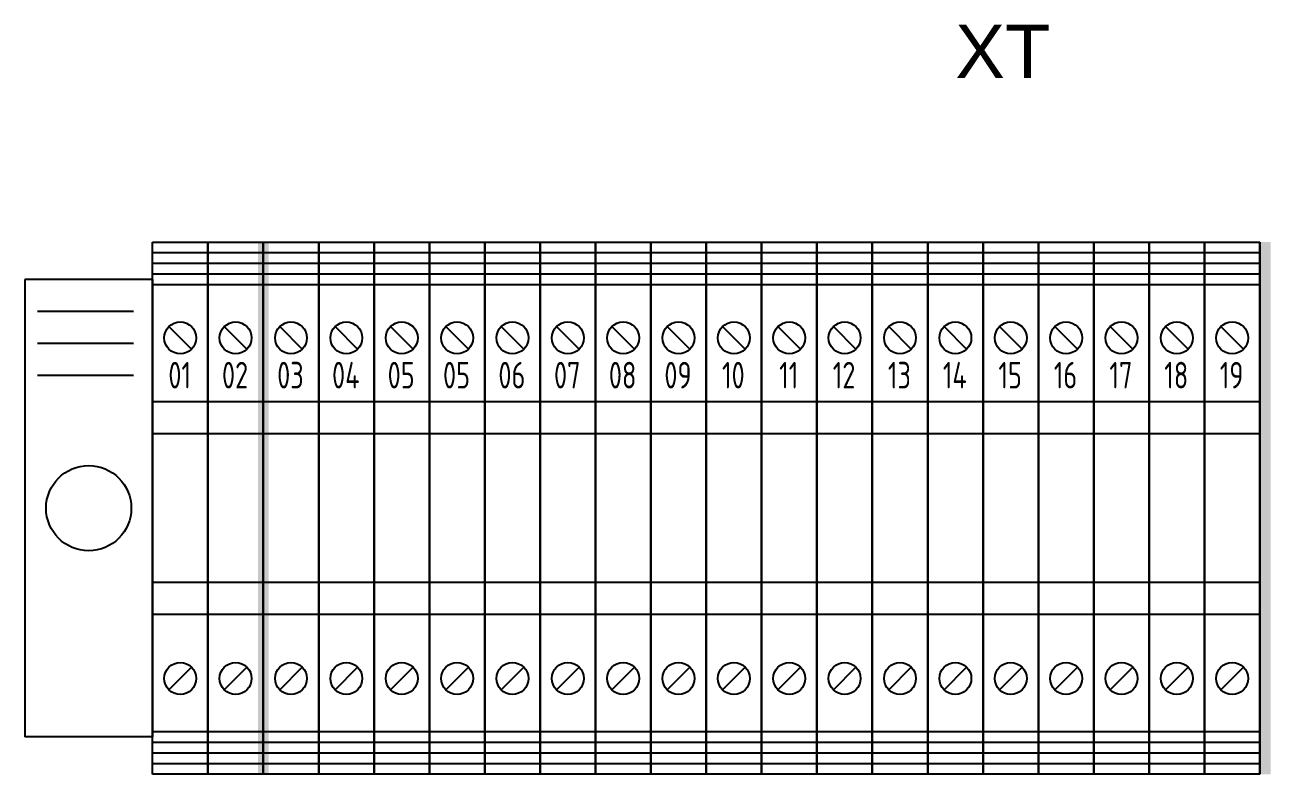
# Model space of a CAD drawing. Header units: millimetres. Extents: x 2272 to 7312, y -3839 to -3184.
# Drawn here: x 6674.2 to 6790.7, y -3425.2 to -3354.8 of the extents above; entities that cross this region are included whole.
import ezdxf
from ezdxf.enums import TextEntityAlignment as Align

# ---------------------------------------------------------------- set-up
doc = ezdxf.new("R2010")
doc.units = ezdxf.units.MM
for name, color, linetype in [('BORNES XT', 5, 'Continuous'), ('TEXTO', 3, 'Continuous'), ('TEXTOS', 3, 'Continuous')]:
    doc.layers.add(name, color=color, linetype=linetype)
doc.styles.add('ROMANS', font='isocp3.shx')
doc.styles.get("Standard").update_dxf_attribs({"font": 'arial.ttf'})

msp = doc.modelspace()

# ---------------------------------------------------------------- linework, layer by layer
for p, q in [((6686.165237503268, -3378.72173386753), (6674.165237506868, -3378.72173386753)), ((6674.165237506868, -3378.72173386753), (6674.165237506868, -3421.72173385463)), ((6686.165237503268, -3378.72173386753), (6686.165237503268, -3421.72173385463)), ((6675.365237506508, -3381.72173386663), (6684.365237503807, -3381.72173386663)), ((6675.365237506508, -3384.721733865731), (6684.365237503807, -3384.721733865731)), ((6675.365237506508, -3387.721733864831), (6684.365237503807, -3387.721733864831)), ((6686.165237503268, -3421.72173385463), (6674.165237506868, -3421.72173385463))]:
    msp.add_line(p, q)
msp.add_circle((6680.165237505069, -3400.22173386108), 3.999999998800001)
at = {"layer": 'BORNES XT'}
for p, q in [((6686.165237503268, -3375.221733861079), (6691.365237503269, -3375.221733861079)), ((6686.165237503268, -3425.22173386108), (6686.165237503268, -3375.221733861079)), ((6691.365237503269, -3375.221733861079), (6691.365237503269, -3425.221733861079)), ((6691.365237503269, -3375.221733861079), (6696.56523750327, -3375.221733861079)), ((6691.365237503269, -3425.22173386108), (6691.365237503269, -3375.221733861079)), ((6696.56523750327, -3375.221733861079), (6696.56523750327, -3425.221733861079)), ((6696.565237503268, -3375.221733861079), (6701.765237503269, -3375.221733861079)), ((6696.565237503268, -3425.22173386108), (6696.565237503268, -3375.221733861079)), ((6701.765237503269, -3375.221733861079), (6701.765237503269, -3425.221733861079)), ((6701.765237503269, -3375.221733861079), (6706.965237503269, -3375.221733861079)), ((6701.765237503269, -3425.22173386108), (6701.765237503269, -3375.221733861079)), ((6706.965237503269, -3375.221733861079), (6706.965237503269, -3425.221733861079)), ((6706.965237503269, -3375.221733861079), (6712.16523750327, -3375.221733861079)), ((6706.965237503269, -3425.22173386108), (6706.965237503269, -3375.221733861079)), ((6712.16523750327, -3375.221733861079), (6712.16523750327, -3425.221733861079)), ((6712.165237503268, -3375.221733861079), (6717.365237503269, -3375.221733861079)), ((6712.165237503268, -3425.22173386108), (6712.165237503268, -3375.221733861079)), ((6717.365237503269, -3375.221733861079), (6722.56523750327, -3375.221733861079)), ((6717.365237503269, -3425.22173386108), (6717.365237503269, -3375.221733861079)), ((6717.365237503269, -3375.221733861079), (6717.365237503269, -3425.221733861079)), ((6722.56523750327, -3375.221733861079), (6722.56523750327, -3425.221733861079)), ((6722.565237503268, -3375.221733861079), (6727.765237503269, -3375.221733861079)), ((6722.565237503268, -3425.22173386108), (6722.565237503268, -3375.221733861079)), ((6727.765237503269, -3375.221733861079), (6727.765237503269, -3425.221733861079)), ((6727.765237503269, -3425.22173386108), (6727.765237503269, -3375.221733861079)), ((6727.765237503267, -3375.221733861079), (6732.965237503267, -3375.221733861079)), ((6732.965237503267, -3375.221733861079), (6732.965237503267, -3425.221733861079)), ((6732.965237503267, -3425.22173386108), (6732.965237503267, -3375.221733861079)), ((6732.965237503266, -3375.221733861079), (6738.165237503266, -3375.221733861079)), ((6738.165237503266, -3375.221733861079), (6738.165237503266, -3425.221733861079)), ((6738.165237503266, -3425.22173386108), (6738.165237503266, -3375.221733861079)), ((6738.165237503265, -3375.221733861079), (6743.365237503265, -3375.221733861079)), ((6743.365237503265, -3375.221733861079), (6743.365237503265, -3425.221733861079)), ((6743.365237503265, -3425.22173386108), (6743.365237503265, -3375.221733861079)), ((6743.365237503263, -3375.221733861079), (6748.565237503264, -3375.221733861079)), ((6748.565237503264, -3375.221733861079), (6748.565237503264, -3425.221733861079)), ((6748.565237503264, -3425.22173386108), (6748.565237503264, -3375.221733861079)), ((6748.565237503262, -3375.221733861079), (6753.765237503263, -3375.221733861079)), ((6753.765237503263, -3375.221733861079), (6753.765237503263, -3425.221733861079)), ((6753.765237503263, -3425.22173386108), (6753.765237503263, -3375.221733861079)), ((6753.765237503261, -3375.221733861079), (6758.965237503262, -3375.221733861079)), ((6758.965237503262, -3375.221733861079), (6758.965237503262, -3425.221733861079)), ((6758.965237503262, -3425.22173386108), (6758.965237503262, -3375.221733861079)), ((6758.96523750326, -3375.221733861079), (6764.165237503261, -3375.221733861079)), ((6764.165237503261, -3375.221733861079), (6764.165237503261, -3425.221733861079)), ((6764.165237503261, -3425.22173386108), (6764.165237503261, -3375.221733861079)), ((6764.165237503259, -3375.221733861079), (6769.36523750326, -3375.221733861079)), ((6769.36523750326, -3375.221733861079), (6769.36523750326, -3425.221733861079)), ((6769.36523750326, -3425.22173386108), (6769.36523750326, -3375.221733861079)), ((6769.365237503258, -3375.221733861079), (6774.565237503259, -3375.221733861079)), ((6774.565237503259, -3375.221733861079), (6774.565237503259, -3425.221733861079)), ((6774.565237503259, -3425.22173386108), (6774.565237503259, -3375.221733861079)), ((6774.565237503257, -3375.221733861079), (6779.765237503258, -3375.221733861079)), ((6779.765237503258, -3375.221733861079), (6779.765237503258, -3425.221733861079)), ((6779.765237503258, -3425.22173386108), (6779.765237503258, -3375.221733861079)), ((6779.765237503256, -3375.221733861079), (6784.965237503257, -3375.221733861079)), ((6784.965237503257, -3375.221733861079), (6784.965237503257, -3425.221733861079)), ((6784.965237503257, -3425.22173386108), (6784.965237503257, -3375.221733861079)), ((6784.965237503255, -3375.221733861079), (6790.165237503255, -3375.221733861079)), ((6790.165237503255, -3375.221733861079), (6790.165237503255, -3425.221733861079)), ((6790.165237503255, -3425.22173386108), (6790.165237503255, -3375.221733861079)), ((6691.365237503269, -3376.241965759723), (6686.165237503268, -3376.241965759723)), ((6691.365237503269, -3377.241965759723), (6686.165237503268, -3377.241965759723)), ((6696.56523750327, -3376.241965759723), (6691.365237503269, -3376.241965759723)), ((6696.56523750327, -3377.241965759723), (6691.365237503269, -3377.241965759723)), ((6701.765237503269, -3376.241965759723), (6696.565237503268, -3376.241965759723)), ((6701.765237503269, -3377.241965759723), (6696.565237503268, -3377.241965759723)), ((6706.965237503269, -3376.241965759723), (6701.765237503269, -3376.241965759723)), ((6706.965237503269, -3377.241965759723), (6701.765237503269, -3377.241965759723)), ((6712.16523750327, -3376.241965759723), (6706.965237503269, -3376.241965759723)), ((6712.16523750327, -3377.241965759723), (6706.965237503269, -3377.241965759723)), ((6717.365237503269, -3376.241965759723), (6712.165237503268, -3376.241965759723)), ((6717.365237503269, -3377.241965759723), (6712.165237503268, -3377.241965759723)), ((6722.56523750327, -3376.241965759723), (6717.365237503269, -3376.241965759723)), ((6722.56523750327, -3377.241965759723), (6717.365237503269, -3377.241965759723)), ((6727.765237503269, -3376.241965759723), (6722.565237503268, -3376.241965759723)), ((6727.765237503269, -3377.241965759723), (6722.565237503268, -3377.241965759723)), ((6732.965237503267, -3376.241965759723), (6727.765237503267, -3376.241965759723)), ((6732.965237503267, -3377.241965759723), (6727.765237503267, -3377.241965759723)), ((6738.165237503266, -3376.241965759723), (6732.965237503266, -3376.241965759723)), ((6738.165237503266, -3377.241965759723), (6732.965237503266, -3377.241965759723)), ((6743.365237503265, -3376.241965759723), (6738.165237503265, -3376.241965759723)), ((6743.365237503265, -3377.241965759723), (6738.165237503265, -3377.241965759723)), ((6748.565237503264, -3376.241965759723), (6743.365237503263, -3376.241965759723)), ((6748.565237503264, -3377.241965759723), (6743.365237503263, -3377.241965759723)), ((6753.765237503263, -3376.241965759723), (6748.565237503262, -3376.241965759723)), ((6753.765237503263, -3377.241965759723), (6748.565237503262, -3377.241965759723)), ((6758.965237503262, -3376.241965759723), (6753.765237503261, -3376.241965759723)), ((6758.965237503262, -3377.241965759723), (6753.765237503261, -3377.241965759723)), ((6764.165237503261, -3376.241965759723), (6758.96523750326, -3376.241965759723)), ((6764.165237503261, -3377.241965759723), (6758.96523750326, -3377.241965759723)), ((6769.36523750326, -3376.241965759723), (6764.165237503259, -3376.241965759723)), ((6769.36523750326, -3377.241965759723), (6764.165237503259, -3377.241965759723)), ((6774.565237503259, -3376.241965759723), (6769.365237503258, -3376.241965759723)), ((6774.565237503259, -3377.241965759723), (6769.365237503258, -3377.241965759723)), ((6779.765237503258, -3376.241965759723), (6774.565237503257, -3376.241965759723)), ((6779.765237503258, -3377.241965759723), (6774.565237503257, -3377.241965759723)), ((6784.965237503257, -3376.241965759723), (6779.765237503256, -3376.241965759723)), ((6784.965237503257, -3377.241965759723), (6779.765237503256, -3377.241965759723)), ((6790.165237503255, -3376.241965759723), (6784.965237503255, -3376.241965759723)), ((6790.165237503255, -3377.241965759723), (6784.965237503255, -3377.241965759723)), ((6691.365237503269, -3378.241965759723), (6686.165237503268, -3378.241965759723)), ((6696.56523750327, -3378.241965759723), (6691.365237503269, -3378.241965759723)), ((6701.765237503269, -3378.241965759723), (6696.565237503268, -3378.241965759723)), ((6706.965237503269, -3378.241965759723), (6701.765237503269, -3378.241965759723)), ((6712.16523750327, -3378.241965759723), (6706.965237503269, -3378.241965759723)), ((6717.365237503269, -3378.241965759723), (6712.165237503268, -3378.241965759723)), ((6722.56523750327, -3378.241965759723), (6717.365237503269, -3378.241965759723)), ((6727.765237503269, -3378.241965759723), (6722.565237503268, -3378.241965759723)), ((6732.965237503267, -3378.241965759723), (6727.765237503267, -3378.241965759723)), ((6738.165237503266, -3378.241965759723), (6732.965237503266, -3378.241965759723)), ((6743.365237503265, -3378.241965759723), (6738.165237503265, -3378.241965759723)), ((6748.565237503264, -3378.241965759723), (6743.365237503263, -3378.241965759723)), ((6753.765237503263, -3378.241965759723), (6748.565237503262, -3378.241965759723)), ((6758.965237503262, -3378.241965759723), (6753.765237503261, -3378.241965759723)), ((6764.165237503261, -3378.241965759723), (6758.96523750326, -3378.241965759723)), ((6769.36523750326, -3378.241965759723), (6764.165237503259, -3378.241965759723)), ((6774.565237503259, -3378.241965759723), (6769.365237503258, -3378.241965759723)), ((6779.765237503258, -3378.241965759723), (6774.565237503257, -3378.241965759723)), ((6784.965237503257, -3378.241965759723), (6779.765237503256, -3378.241965759723)), ((6790.165237503255, -3378.241965759723), (6784.965237503255, -3378.241965759723)), ((6691.365237503269, -3379.241965759723), (6686.165237503268, -3379.241965759723)), ((6696.56523750327, -3379.241965759723), (6691.365237503269, -3379.241965759723)), ((6701.765237503269, -3379.241965759723), (6696.565237503268, -3379.241965759723)), ((6706.965237503269, -3379.241965759723), (6701.765237503269, -3379.241965759723)), ((6712.16523750327, -3379.241965759723), (6706.965237503269, -3379.241965759723)), ((6717.365237503269, -3379.241965759723), (6712.165237503268, -3379.241965759723)), ((6722.56523750327, -3379.241965759723), (6717.365237503269, -3379.241965759723)), ((6727.765237503269, -3379.241965759723), (6722.565237503268, -3379.241965759723)), ((6732.965237503267, -3379.241965759723), (6727.765237503267, -3379.241965759723)), ((6738.165237503266, -3379.241965759723), (6732.965237503266, -3379.241965759723)), ((6743.365237503265, -3379.241965759723), (6738.165237503265, -3379.241965759723)), ((6748.565237503264, -3379.241965759723), (6743.365237503263, -3379.241965759723)), ((6753.765237503263, -3379.241965759723), (6748.565237503262, -3379.241965759723)), ((6758.965237503262, -3379.241965759723), (6753.765237503261, -3379.241965759723)), ((6764.165237503261, -3379.241965759723), (6758.96523750326, -3379.241965759723)), ((6769.36523750326, -3379.241965759723), (6764.165237503259, -3379.241965759723)), ((6774.565237503259, -3379.241965759723), (6769.365237503258, -3379.241965759723)), ((6779.765237503258, -3379.241965759723), (6774.565237503257, -3379.241965759723)), ((6784.965237503257, -3379.241965759723), (6779.765237503256, -3379.241965759723)), ((6790.165237503255, -3379.241965759723), (6784.965237503255, -3379.241965759723)), ((6687.704577331488, -3383.161073689298), (6689.825897675048, -3385.282394032858)), ((6692.904577331488, -3383.161073689298), (6695.025897675048, -3385.282394032858)), ((6698.104577331489, -3383.161073689298), (6700.225897675047, -3385.282394032858)), ((6703.30457733149, -3383.161073689298), (6705.425897675048, -3385.282394032858)), ((6708.504577331491, -3383.161073689298), (6710.625897675049, -3385.282394032858)), ((6713.704577331488, -3383.161073689298), (6715.825897675048, -3385.282394032858)), ((6718.904577331488, -3383.161073689298), (6721.025897675048, -3385.282394032858)), ((6724.104577331489, -3383.161073689298), (6726.225897675047, -3385.282394032858)), ((6729.304577331488, -3383.161073689298), (6731.425897675046, -3385.282394032858)), ((6734.504577331487, -3383.161073689298), (6736.625897675045, -3385.282394032858)), ((6739.704577331486, -3383.161073689298), (6741.825897675044, -3385.282394032858)), ((6744.904577331485, -3383.161073689298), (6747.025897675043, -3385.282394032858)), ((6750.104577331484, -3383.161073689298), (6752.225897675042, -3385.282394032858)), ((6755.304577331483, -3383.161073689298), (6757.425897675041, -3385.282394032858)), ((6760.504577331481, -3383.161073689298), (6762.62589767504, -3385.282394032858)), ((6765.70457733148, -3383.161073689298), (6767.825897675039, -3385.282394032858)), ((6770.904577331479, -3383.161073689298), (6773.025897675037, -3385.282394032858)), ((6776.104577331478, -3383.161073689298), (6778.225897675036, -3385.282394032858)), ((6781.304577331477, -3383.161073689298), (6783.425897675035, -3385.282394032858)), ((6786.504577331476, -3383.161073689298), (6788.625897675034, -3385.282394032858)), ((6691.365237503269, -3390.241965759723), (6686.165237503268, -3390.241965759723)), ((6696.56523750327, -3390.241965759723), (6691.365237503269, -3390.241965759723)), ((6701.765237503269, -3390.241965759723), (6696.565237503268, -3390.241965759723)), ((6706.965237503269, -3390.241965759723), (6701.765237503269, -3390.241965759723)), ((6712.16523750327, -3390.241965759723), (6706.965237503269, -3390.241965759723)), ((6717.365237503269, -3390.241965759723), (6712.165237503268, -3390.241965759723)), ((6722.56523750327, -3390.241965759723), (6717.365237503269, -3390.241965759723)), ((6727.765237503269, -3390.241965759723), (6722.565237503268, -3390.241965759723)), ((6732.965237503267, -3390.241965759723), (6727.765237503267, -3390.241965759723)), ((6738.165237503266, -3390.241965759723), (6732.965237503266, -3390.241965759723)), ((6743.365237503265, -3390.241965759723), (6738.165237503265, -3390.241965759723)), ((6748.565237503264, -3390.241965759723), (6743.365237503263, -3390.241965759723)), ((6753.765237503263, -3390.241965759723), (6748.565237503262, -3390.241965759723)), ((6758.965237503262, -3390.241965759723), (6753.765237503261, -3390.241965759723)), ((6764.165237503261, -3390.241965759723), (6758.96523750326, -3390.241965759723)), ((6769.36523750326, -3390.241965759723), (6764.165237503259, -3390.241965759723)), ((6774.565237503259, -3390.241965759723), (6769.365237503258, -3390.241965759723)), ((6779.765237503258, -3390.241965759723), (6774.565237503257, -3390.241965759723)), ((6784.965237503257, -3390.241965759723), (6779.765237503256, -3390.241965759723)), ((6790.165237503255, -3390.241965759723), (6784.965237503255, -3390.241965759723)), ((6691.365237503269, -3393.241965759723), (6686.165237503268, -3393.241965759723)), ((6696.56523750327, -3393.241965759723), (6691.365237503269, -3393.241965759723)), ((6701.765237503269, -3393.241965759723), (6696.565237503268, -3393.241965759723)), ((6706.965237503269, -3393.241965759723), (6701.765237503269, -3393.241965759723)), ((6712.16523750327, -3393.241965759723), (6706.965237503269, -3393.241965759723)), ((6717.365237503269, -3393.241965759723), (6712.165237503268, -3393.241965759723)), ((6722.56523750327, -3393.241965759723), (6717.365237503269, -3393.241965759723)), ((6727.765237503269, -3393.241965759723), (6722.565237503268, -3393.241965759723)), ((6732.965237503267, -3393.241965759723), (6727.765237503267, -3393.241965759723)), ((6738.165237503266, -3393.241965759723), (6732.965237503266, -3393.241965759723)), ((6743.365237503265, -3393.241965759723), (6738.165237503265, -3393.241965759723)), ((6748.565237503264, -3393.241965759723), (6743.365237503263, -3393.241965759723)), ((6753.765237503263, -3393.241965759723), (6748.565237503262, -3393.241965759723)), ((6758.965237503262, -3393.241965759723), (6753.765237503261, -3393.241965759723)), ((6764.165237503261, -3393.241965759723), (6758.96523750326, -3393.241965759723)), ((6769.36523750326, -3393.241965759723), (6764.165237503259, -3393.241965759723)), ((6774.565237503259, -3393.241965759723), (6769.365237503258, -3393.241965759723)), ((6779.765237503258, -3393.241965759723), (6774.565237503257, -3393.241965759723)), ((6784.965237503257, -3393.241965759723), (6779.765237503256, -3393.241965759723)), ((6790.165237503255, -3393.241965759723), (6784.965237503255, -3393.241965759723)), ((6691.365237503269, -3407.201501962435), (6686.165237503268, -3407.201501962435)), ((6696.56523750327, -3407.201501962435), (6691.365237503269, -3407.201501962435)), ((6701.765237503269, -3407.201501962435), (6696.565237503268, -3407.201501962435)), ((6706.965237503269, -3407.201501962435), (6701.765237503269, -3407.201501962435)), ((6712.16523750327, -3407.201501962435), (6706.965237503269, -3407.201501962435)), ((6717.365237503269, -3407.201501962435), (6712.165237503268, -3407.201501962435)), ((6722.56523750327, -3407.201501962435), (6717.365237503269, -3407.201501962435)), ((6727.765237503269, -3407.201501962435), (6722.565237503268, -3407.201501962435)), ((6732.965237503267, -3407.201501962435), (6727.765237503267, -3407.201501962435)), ((6738.165237503266, -3407.201501962435), (6732.965237503266, -3407.201501962435)), ((6743.365237503265, -3407.201501962435), (6738.165237503265, -3407.201501962435)), ((6748.565237503264, -3407.201501962435), (6743.365237503263, -3407.201501962435)), ((6753.765237503263, -3407.201501962435), (6748.565237503262, -3407.201501962435)), ((6758.965237503262, -3407.201501962435), (6753.765237503261, -3407.201501962435)), ((6764.165237503261, -3407.201501962435), (6758.96523750326, -3407.201501962435)), ((6769.36523750326, -3407.201501962435), (6764.165237503259, -3407.201501962435)), ((6774.565237503259, -3407.201501962435), (6769.365237503258, -3407.201501962435)), ((6779.765237503258, -3407.201501962435), (6774.565237503257, -3407.201501962435)), ((6784.965237503257, -3407.201501962435), (6779.765237503256, -3407.201501962435)), ((6790.165237503255, -3407.201501962435), (6784.965237503255, -3407.201501962435)), ((6691.365237503269, -3410.201501962435), (6686.165237503268, -3410.201501962435)), ((6696.56523750327, -3410.201501962435), (6691.365237503269, -3410.201501962435)), ((6701.765237503269, -3410.201501962435), (6696.565237503268, -3410.201501962435)), ((6706.965237503269, -3410.201501962435), (6701.765237503269, -3410.201501962435)), ((6712.16523750327, -3410.201501962435), (6706.965237503269, -3410.201501962435)), ((6717.365237503269, -3410.201501962435), (6712.165237503268, -3410.201501962435)), ((6722.56523750327, -3410.201501962435), (6717.365237503269, -3410.201501962435)), ((6727.765237503269, -3410.201501962435), (6722.565237503268, -3410.201501962435)), ((6732.965237503267, -3410.201501962435), (6727.765237503267, -3410.201501962435)), ((6738.165237503266, -3410.201501962435), (6732.965237503266, -3410.201501962435)), ((6743.365237503265, -3410.201501962435), (6738.165237503265, -3410.201501962435)), ((6748.565237503264, -3410.201501962435), (6743.365237503263, -3410.201501962435)), ((6753.765237503263, -3410.201501962435), (6748.565237503262, -3410.201501962435)), ((6758.965237503262, -3410.201501962435), (6753.765237503261, -3410.201501962435)), ((6764.165237503261, -3410.201501962435), (6758.96523750326, -3410.201501962435)), ((6769.36523750326, -3410.201501962435), (6764.165237503259, -3410.201501962435)), ((6774.565237503259, -3410.201501962435), (6769.365237503258, -3410.201501962435)), ((6779.765237503258, -3410.201501962435), (6774.565237503257, -3410.201501962435)), ((6784.965237503257, -3410.201501962435), (6779.765237503256, -3410.201501962435)), ((6790.165237503255, -3410.201501962435), (6784.965237503255, -3410.201501962435)), ((6687.704577331488, -3417.282394032861), (6689.825897675048, -3415.161073689301)), ((6692.904577331488, -3417.282394032861), (6695.025897675048, -3415.161073689301)), ((6698.104577331489, -3417.282394032861), (6700.225897675047, -3415.161073689301)), ((6703.30457733149, -3417.282394032861), (6705.425897675048, -3415.161073689301)), ((6708.504577331491, -3417.282394032861), (6710.625897675049, -3415.161073689301)), ((6713.704577331488, -3417.282394032861), (6715.825897675048, -3415.161073689301)), ((6718.904577331488, -3417.282394032861), (6721.025897675048, -3415.161073689301)), ((6724.104577331489, -3417.282394032861), (6726.225897675047, -3415.161073689301)), ((6729.304577331488, -3417.282394032861), (6731.425897675046, -3415.161073689301)), ((6734.504577331487, -3417.282394032861), (6736.625897675045, -3415.161073689301)), ((6739.704577331486, -3417.282394032861), (6741.825897675044, -3415.161073689301)), ((6744.904577331485, -3417.282394032861), (6747.025897675043, -3415.161073689301)), ((6750.104577331484, -3417.282394032861), (6752.225897675042, -3415.161073689301)), ((6755.304577331483, -3417.282394032861), (6757.425897675041, -3415.161073689301)), ((6760.504577331481, -3417.282394032861), (6762.62589767504, -3415.161073689301)), ((6765.70457733148, -3417.282394032861), (6767.825897675039, -3415.161073689301)), ((6770.904577331479, -3417.282394032861), (6773.025897675037, -3415.161073689301)), ((6776.104577331478, -3417.282394032861), (6778.225897675036, -3415.161073689301)), ((6781.304577331477, -3417.282394032861), (6783.425897675035, -3415.161073689301)), ((6786.504577331476, -3417.282394032861), (6788.625897675034, -3415.161073689301)), ((6691.365237503269, -3421.241965759723), (6686.165237503268, -3421.241965759723)), ((6696.56523750327, -3421.241965759723), (6691.365237503269, -3421.241965759723)), ((6701.765237503269, -3421.241965759723), (6696.565237503268, -3421.241965759723)), ((6706.965237503269, -3421.241965759723), (6701.765237503269, -3421.241965759723)), ((6712.16523750327, -3421.241965759723), (6706.965237503269, -3421.241965759723)), ((6717.365237503269, -3421.241965759723), (6712.165237503268, -3421.241965759723)), ((6722.56523750327, -3421.241965759723), (6717.365237503269, -3421.241965759723)), ((6727.765237503269, -3421.241965759723), (6722.565237503268, -3421.241965759723)), ((6732.965237503267, -3421.241965759723), (6727.765237503267, -3421.241965759723)), ((6738.165237503266, -3421.241965759723), (6732.965237503266, -3421.241965759723)), ((6743.365237503265, -3421.241965759723), (6738.165237503265, -3421.241965759723)), ((6748.565237503264, -3421.241965759723), (6743.365237503263, -3421.241965759723)), ((6753.765237503263, -3421.241965759723), (6748.565237503262, -3421.241965759723)), ((6758.965237503262, -3421.241965759723), (6753.765237503261, -3421.241965759723)), ((6764.165237503261, -3421.241965759723), (6758.96523750326, -3421.241965759723)), ((6769.36523750326, -3421.241965759723), (6764.165237503259, -3421.241965759723)), ((6774.565237503259, -3421.241965759723), (6769.365237503258, -3421.241965759723)), ((6779.765237503258, -3421.241965759723), (6774.565237503257, -3421.241965759723)), ((6784.965237503257, -3421.241965759723), (6779.765237503256, -3421.241965759723)), ((6790.165237503255, -3421.241965759723), (6784.965237503255, -3421.241965759723)), ((6691.365237503269, -3422.241965759723), (6686.165237503268, -3422.241965759723)), ((6696.56523750327, -3422.241965759723), (6691.365237503269, -3422.241965759723)), ((6701.765237503269, -3422.241965759723), (6696.565237503268, -3422.241965759723)), ((6706.965237503269, -3422.241965759723), (6701.765237503269, -3422.241965759723)), ((6712.16523750327, -3422.241965759723), (6706.965237503269, -3422.241965759723)), ((6717.365237503269, -3422.241965759723), (6712.165237503268, -3422.241965759723)), ((6722.56523750327, -3422.241965759723), (6717.365237503269, -3422.241965759723)), ((6727.765237503269, -3422.241965759723), (6722.565237503268, -3422.241965759723)), ((6732.965237503267, -3422.241965759723), (6727.765237503267, -3422.241965759723)), ((6738.165237503266, -3422.241965759723), (6732.965237503266, -3422.241965759723)), ((6743.365237503265, -3422.241965759723), (6738.165237503265, -3422.241965759723)), ((6748.565237503264, -3422.241965759723), (6743.365237503263, -3422.241965759723)), ((6753.765237503263, -3422.241965759723), (6748.565237503262, -3422.241965759723)), ((6758.965237503262, -3422.241965759723), (6753.765237503261, -3422.241965759723)), ((6764.165237503261, -3422.241965759723), (6758.96523750326, -3422.241965759723)), ((6769.36523750326, -3422.241965759723), (6764.165237503259, -3422.241965759723)), ((6774.565237503259, -3422.241965759723), (6769.365237503258, -3422.241965759723)), ((6779.765237503258, -3422.241965759723), (6774.565237503257, -3422.241965759723)), ((6784.965237503257, -3422.241965759723), (6779.765237503256, -3422.241965759723)), ((6790.165237503255, -3422.241965759723), (6784.965237503255, -3422.241965759723)), ((6691.365237503269, -3423.241965759723), (6686.165237503268, -3423.241965759723)), ((6696.56523750327, -3423.241965759723), (6691.365237503269, -3423.241965759723)), ((6701.765237503269, -3423.241965759723), (6696.565237503268, -3423.241965759723)), ((6706.965237503269, -3423.241965759723), (6701.765237503269, -3423.241965759723)), ((6712.16523750327, -3423.241965759723), (6706.965237503269, -3423.241965759723)), ((6717.365237503269, -3423.241965759723), (6712.165237503268, -3423.241965759723)), ((6722.56523750327, -3423.241965759723), (6717.365237503269, -3423.241965759723)), ((6727.765237503269, -3423.241965759723), (6722.565237503268, -3423.241965759723)), ((6732.965237503267, -3423.241965759723), (6727.765237503267, -3423.241965759723)), ((6738.165237503266, -3423.241965759723), (6732.965237503266, -3423.241965759723)), ((6743.365237503265, -3423.241965759723), (6738.165237503265, -3423.241965759723)), ((6748.565237503264, -3423.241965759723), (6743.365237503263, -3423.241965759723)), ((6753.765237503263, -3423.241965759723), (6748.565237503262, -3423.241965759723)), ((6758.965237503262, -3423.241965759723), (6753.765237503261, -3423.241965759723)), ((6764.165237503261, -3423.241965759723), (6758.96523750326, -3423.241965759723)), ((6769.36523750326, -3423.241965759723), (6764.165237503259, -3423.241965759723)), ((6774.565237503259, -3423.241965759723), (6769.365237503258, -3423.241965759723)), ((6779.765237503258, -3423.241965759723), (6774.565237503257, -3423.241965759723)), ((6784.965237503257, -3423.241965759723), (6779.765237503256, -3423.241965759723)), ((6790.165237503255, -3423.241965759723), (6784.965237503255, -3423.241965759723)), ((6691.365237503269, -3424.241965759723), (6686.165237503268, -3424.241965759723)), ((6696.56523750327, -3424.241965759723), (6691.365237503269, -3424.241965759723)), ((6701.765237503269, -3424.241965759723), (6696.565237503268, -3424.241965759723)), ((6706.965237503269, -3424.241965759723), (6701.765237503269, -3424.241965759723)), ((6712.16523750327, -3424.241965759723), (6706.965237503269, -3424.241965759723)), ((6717.365237503269, -3424.241965759723), (6712.165237503268, -3424.241965759723)), ((6722.56523750327, -3424.241965759723), (6717.365237503269, -3424.241965759723)), ((6727.765237503269, -3424.241965759723), (6722.565237503268, -3424.241965759723)), ((6732.965237503267, -3424.241965759723), (6727.765237503267, -3424.241965759723)), ((6738.165237503266, -3424.241965759723), (6732.965237503266, -3424.241965759723)), ((6743.365237503265, -3424.241965759723), (6738.165237503265, -3424.241965759723)), ((6748.565237503264, -3424.241965759723), (6743.365237503263, -3424.241965759723)), ((6753.765237503263, -3424.241965759723), (6748.565237503262, -3424.241965759723)), ((6758.965237503262, -3424.241965759723), (6753.765237503261, -3424.241965759723)), ((6764.165237503261, -3424.241965759723), (6758.96523750326, -3424.241965759723)), ((6769.36523750326, -3424.241965759723), (6764.165237503259, -3424.241965759723)), ((6774.565237503259, -3424.241965759723), (6769.365237503258, -3424.241965759723)), ((6779.765237503258, -3424.241965759723), (6774.565237503257, -3424.241965759723)), ((6784.965237503257, -3424.241965759723), (6779.765237503256, -3424.241965759723)), ((6790.165237503255, -3424.241965759723), (6784.965237503255, -3424.241965759723)), ((6691.365237503269, -3425.221733861079), (6686.165237503268, -3425.22173386108)), ((6696.56523750327, -3425.221733861079), (6691.365237503269, -3425.22173386108)), ((6701.765237503269, -3425.221733861079), (6696.565237503268, -3425.22173386108)), ((6706.965237503269, -3425.221733861079), (6701.765237503269, -3425.22173386108)), ((6712.16523750327, -3425.221733861079), (6706.965237503269, -3425.22173386108)), ((6717.365237503269, -3425.221733861079), (6712.165237503268, -3425.22173386108)), ((6722.56523750327, -3425.221733861079), (6717.365237503269, -3425.22173386108)), ((6727.765237503269, -3425.221733861079), (6722.565237503268, -3425.22173386108)), ((6732.965237503267, -3425.221733861079), (6727.765237503267, -3425.22173386108)), ((6738.165237503266, -3425.221733861079), (6732.965237503266, -3425.22173386108)), ((6743.365237503265, -3425.221733861079), (6738.165237503265, -3425.22173386108)), ((6748.565237503264, -3425.221733861079), (6743.365237503263, -3425.22173386108)), ((6753.765237503263, -3425.221733861079), (6748.565237503262, -3425.22173386108)), ((6758.965237503262, -3425.221733861079), (6753.765237503261, -3425.22173386108)), ((6764.165237503261, -3425.221733861079), (6758.96523750326, -3425.22173386108)), ((6769.36523750326, -3425.221733861079), (6764.165237503259, -3425.22173386108)), ((6774.565237503259, -3425.221733861079), (6769.365237503258, -3425.22173386108)), ((6779.765237503258, -3425.221733861079), (6774.565237503257, -3425.22173386108)), ((6784.965237503257, -3425.221733861079), (6779.765237503256, -3425.22173386108)), ((6790.165237503255, -3425.221733861079), (6784.965237503255, -3425.22173386108))]:
    msp.add_line(p, q, dxfattribs=at)
for centre in [(6688.765237503269, -3384.221733861079), (6693.965237503269, -3384.221733861079), (6699.165237503268, -3384.221733861079), (6704.365237503269, -3384.221733861079), (6709.56523750327, -3384.221733861079), (6714.765237503269, -3384.221733861079), (6719.965237503269, -3384.221733861079), (6725.165237503268, -3384.221733861079), (6730.365237503267, -3384.221733861079), (6735.565237503266, -3384.221733861079), (6740.765237503265, -3384.221733861079), (6745.965237503264, -3384.221733861079), (6751.165237503263, -3384.221733861079), (6756.365237503262, -3384.221733861079), (6761.565237503261, -3384.221733861079), (6766.765237503259, -3384.221733861079), (6771.965237503258, -3384.221733861079), (6777.165237503257, -3384.221733861079), (6782.365237503256, -3384.221733861079), (6787.565237503255, -3384.221733861079), (6688.765237503269, -3416.22173386108), (6693.965237503269, -3416.22173386108), (6699.165237503268, -3416.22173386108), (6704.365237503269, -3416.22173386108), (6709.56523750327, -3416.22173386108), (6714.765237503269, -3416.22173386108), (6719.965237503269, -3416.22173386108), (6725.165237503268, -3416.22173386108), (6730.365237503267, -3416.22173386108), (6735.565237503266, -3416.22173386108), (6740.765237503265, -3416.22173386108), (6745.965237503264, -3416.22173386108), (6751.165237503263, -3416.22173386108), (6756.365237503262, -3416.22173386108), (6761.565237503261, -3416.22173386108), (6766.765237503259, -3416.22173386108), (6771.965237503258, -3416.22173386108), (6777.165237503257, -3416.22173386108), (6782.365237503256, -3416.22173386108), (6787.565237503255, -3416.22173386108)]:
    msp.add_circle(centre, 1.5, dxfattribs=at)
at = {"layer": 'TEXTOS'}
for points in [[(6696.065237503268, -3425.22173386108), (6697.065237503268, -3425.22173386108), (6696.065237503268, -3375.221733861079), (6697.065237503268, -3375.221733861079)], [(6790.165237503255, -3425.22173386108), (6791.165237503255, -3425.22173386108), (6790.165237503255, -3375.221733861079), (6791.165237503255, -3375.221733861079)]]:
    msp.add_trace(points, dxfattribs=at)

# ---------------------------------------------------------------- texts
at = {"layer": 'TEXTO'}
msp.add_text('XT', height=5, dxfattribs=at).set_placement((6761.561669432038, -3359.79721984667))
at = {"layer": 'TEXTOS', "style": 'ROMANS', "width": 0.8}
for s, p in [('01', (6688.712323324138, -3387.721733864831)), ('02', (6693.912323324139, -3387.721733864831)), ('03', (6699.112323324138, -3387.721733864831)), ('04', (6704.312323324139, -3387.72173386483)), ('05', (6709.512323324139, -3387.721733864831)), ('05', (6714.712323324138, -3387.721733864831)), ('06', (6719.912323324139, -3387.721733864831)), ('07', (6725.112323324138, -3387.721733864831)), ('08', (6730.312323324137, -3387.721733864831)), ('09', (6735.512323324136, -3387.721733864831)), ('10', (6740.712323324135, -3387.721733864831)), ('11', (6745.912323324133, -3387.721733864831)), ('12', (6751.112323324132, -3387.721733864831)), ('13', (6756.312323324131, -3387.721733864831)), ('14', (6761.51232332413, -3387.721733864831)), ('15', (6766.712323324129, -3387.721733864831)), ('16', (6771.912323324128, -3387.721733864831)), ('17', (6777.112323324127, -3387.721733864831)), ('18', (6782.312323324126, -3387.721733864831)), ('19', (6787.512323324125, -3387.721733864831))]:
    msp.add_text(s, height=2.5, dxfattribs=at).set_placement(p, align=Align.MIDDLE_CENTER)

doc.saveas('drawing.dxf')
